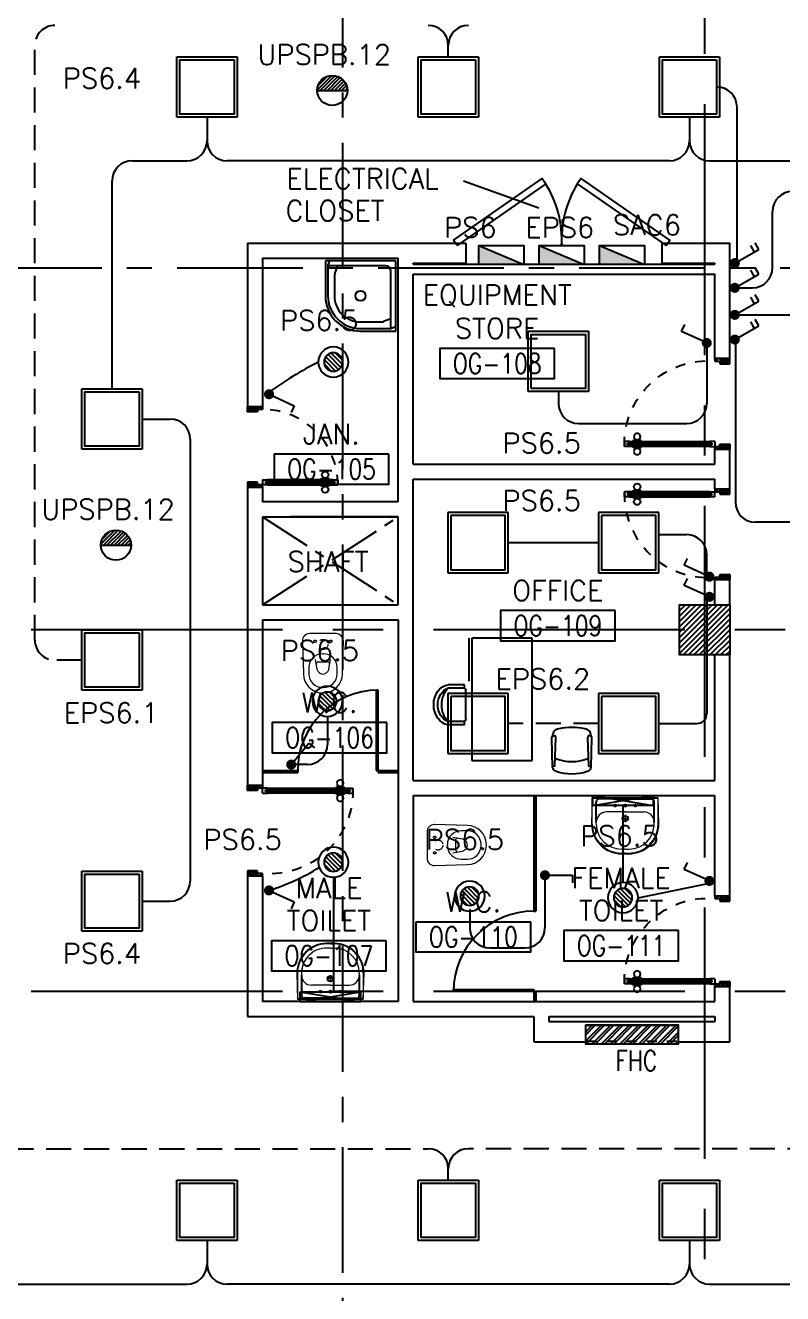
# Model space of a CAD drawing. Extents: x 0 to 92.9, y -1.3 to 78.2.
# Drawn here: x 57.68 to 65.22, y 13.33 to 25.96 of the extents above; entities that cross this region are included whole.
import ezdxf
from ezdxf.enums import TextEntityAlignment as Align

# ---------------------------------------------------------------- set-up
doc = ezdxf.new("R2010")
doc.units = 0
doc.header["$MEASUREMENT"] = 0
for name, pattern in [('CENTER', [2, 1.25, -0.25, 0.25, -0.25]), ('CENTER2', [1.125, 0.75, -0.125, 0.125, -0.125]), ('CENTERX2', [4, 2.5, -0.5, 0.5, -0.5]), ('DASHED', [0.75, 0.5, -0.25]), ('HIDDEN', [0.375, 0.25, -0.125]), ('HIDDEN2', [0.1875, 0.125, -0.0625])]:
    doc.linetypes.add(name, pattern=pattern)
doc.layers.get('0').update_dxf_attribs({"color": 11, "linetype": 'CONTINUOUS'})
for name, color, linetype in [('AXES', 11, 'CENTERX2'), ('AXES1', 11, 'CENTER'), ('COL', 11, 'CONTINUOUS'), ('DOOR', 11, 'CONTINUOUS'), ('E-CLINE', 2, 'CONTINUOUS'), ('E-HLINE', 2, 'HIDDEN'), ('E-LITE', 4, 'CONTINUOUS'), ('E-PANELBX', 3, 'CONTINUOUS'), ('E-SWITCH', 4, 'CONTINUOUS'), ('E-SWITCHS', 4, 'CONTINUOUS'), ('E-TEXT', 4, 'CONTINUOUS'), ('E-TRXT', 4, 'CONTINUOUS'), ('EL-LITE', 4, 'CONTINUOUS'), ('FHC', 11, 'CONTINUOUS'), ('FIX', 11, 'CONTINUOUS'), ('FMCHAIR', 11, 'CONTINUOUS'), ('FMDESK', 11, 'CONTINUOUS'), ('HAT', 11, 'CONTINUOUS'), ('NON-MEDICAL', 11, 'CONTINUOUS'), ('PART', 11, 'CONTINUOUS'), ('RM-BOX', 11, 'CONTINUOUS'), ('RM-NAME', 11, 'CONTINUOUS'), ('RM-NO', 11, 'CONTINUOUS'), ('SHAFT', 11, 'CONTINUOUS'), ('WALL', 11, 'CONTINUOUS')]:
    doc.layers.add(name, color=color, linetype=linetype)
doc.styles.add('ROMANS', font='ROMANS.shx', dxfattribs={"width": 0.6})

# ---------------------------------------------------------------- blocks, each defined once
blk = doc.blocks.new('RM1')
at = {"layer": 'RM-BOX'}
blk.add_lwpolyline([(570, -200), (-570, -200), (-570, -500), (570, -500)], close=True, dxfattribs=at)
at = {"layer": 'RM-NAME', "style": 'ROMANS'}
for tag, p in [('ROOMNAME1', (0, 324)), ('ROOMNAME2', (0, 0))]:
    blk.add_attdef(tag, text='', height=200, dxfattribs=at).set_placement(p, align=Align.MIDDLE)
at = {"layer": 'RM-NO', "style": 'ROMANS', "width": 0.8}
blk.add_attdef('ROOMNO', text='', height=200, dxfattribs=at).set_placement((0, -350), align=Align.MIDDLE)
blk = doc.blocks.new('DESK-O')
for p, q in [((0, 0), (1, 0)), ((0, -1), (0, 0)), ((1, 0), (1, -1)), ((1, -1), (0, -1)), ((1, -1.05), (0.65, -1.05))]:
    blk.add_line(p, q)
blk = doc.blocks.new('LAV-003')
at = {"layer": 'FIX', "linetype": 'Continuous', "lineweight": 20}
for p, q in [((-328, -285), (-328, -25)), ((327, -285), (327, -25)), ((0, -165), (-188, -165)), ((0, -165), (187, -165)), ((-288, -285), (-288, -265)), ((287, -285), (287, -265)), ((0, -535), (-38, -535)), ((0, -575), (-38, -575)), ((0, -535), (37, -535)), ((0, -575), (37, -575))]:
    blk.add_line(p, q, dxfattribs=at)
at = {"layer": 'FIX', "linetype": 'ByBlock'}
blk.add_line((-328, -25), (327, -25), dxfattribs=at)
at = {"layer": 'FIX', "linetype": 'ByBlock', "ltscale": 0.3}
for p, q in [((-288, -265), (-288, -60)), ((0, -35), (-262, -35)), ((0, -35), (262, -35)), ((287, -265), (287, -60))]:
    blk.add_line(p, q, dxfattribs=at)
at = {"layer": 'FIX', "lineweight": 20}
for p, q in [((-16, -101), (15, -101)), ((0, -85), (0, -116))]:
    blk.add_line(p, q, dxfattribs=at)
at = {"layer": 'FIX', "linetype": 'DASHED', "lineweight": 20, "ltscale": 0.04}
for p, q in [((-36, -230), (37, -230)), ((0, -194), (0, -266))]:
    blk.add_line(p, q, dxfattribs=at)
at = {"layer": 'FIX', "linetype": 'Continuous', "lineweight": 20}
blk.add_lwpolyline([(295, -25), (0, -25), (-328, -25), (-335, -285, 0.414214), (-38, -582), (0, -582), (37, -582, 0.414214), (334, -285), (327, -25), (0, -25)], format="xyb", dxfattribs=at)
at = {"layer": 'FIX', "linetype": 'HIDDEN', "lineweight": 20, "ltscale": 0.05}
for centre in [(-100, -101), (100, -101)]:
    blk.add_circle(centre, 12.4, dxfattribs=at)
at = {"layer": 'FIX', "lineweight": 20}
for centre, radius in [((0, -101), 15.5), ((0, -230), 29.5), ((0, -230), 22.5)]:
    blk.add_circle(centre, radius, dxfattribs=at)
at = {"layer": 'FIX', "linetype": 'ByBlock', "ltscale": 0.3}
for centre, start, end in [((-262, -60), 90, 180), ((262, -60), 0, 90)]:
    blk.add_arc(centre, 25, start, end, dxfattribs=at)
at = {"layer": 'FIX', "linetype": 'Continuous', "lineweight": 20}
for centre, radius, start, end in [((-188, -265), 100, 90, 180), ((187, -265), 100, 0, 90), ((-38, -285), 290, 180, 270), ((-38, -285), 250, 180, 270), ((37, -285), 250, 270, 0), ((37, -285), 290, 270, 0)]:
    blk.add_arc(centre, radius, start, end, dxfattribs=at)
blk = doc.blocks.new('DOOR90')
at = {"layer": 'DOOR', "linetype": 'ByBlock'}
for p, q in [((0, 0), (-150, 0)), ((-200, -25), (-1000, -25)), ((-200, -42), (-1000, -42)), ((-200, -58), (-1000, -58)), ((-1000, -75), (-200, -75))]:
    blk.add_line(p, q, dxfattribs=at)
at = {"layer": 'DOOR', "color": 0, "linetype": 'ByBlock'}
for p, q in [((-150, 0), (-150, -25)), ((-150, 0), (0, 0)), ((0, -50), (0, 0)), ((-1050, -25), (-1050, -75)), ((-1050, -75), (-1050, -25)), ((-1000, -25), (-1050, -25)), ((-1000, -75), (-1050, -75)), ((-1020, -42), (-1020, -58)), ((-1000, -42), (-1020, -42)), ((-1000, -58), (-1020, -58)), ((-1000, -25), (-1000, -42)), ((-1000, -58), (-1000, -75)), ((-968, -25), (-968, -18)), ((-878, -18), (-968, -18)), ((-968, -75), (-968, -82)), ((-878, -82), (-968, -82)), ((-955, -18), (-955, -9)), ((-955, -9), (-890, -9)), ((-955, -18), (-890, -18)), ((-955, -82), (-955, -91)), ((-955, -82), (-890, -82)), ((-955, -91), (-890, -91)), ((-890, -18), (-890, -9)), ((-890, -82), (-890, -91)), ((-878, -25), (-878, -18)), ((-878, -75), (-878, -82)), ((-200, -42), (-200, -25)), ((-200, -25), (-150, -25)), ((-180, -42), (-200, -42)), ((-200, -75), (-200, -58)), ((-200, -58), (-180, -58)), ((-150, -75), (-200, -75)), ((-180, -58), (-180, -42)), ((-150, -75), (-150, -25)), ((-150, -25), (-100, -25)), ((-100, -25), (-100, -50)), ((-100, -50), (0, -50)), ((-150, -900), (-150, -875)), ((-150, -875), (-100, -875)), ((-100, -850), (0, -850)), ((-100, -875), (-100, -850)), ((0, -850), (0, -900)), ((0, -900), (-150, -900)), ((-150, -900), (0, -900))]:
    blk.add_line(p, q, dxfattribs=at)
at = {"layer": 'DOOR', "color": 9, "linetype": 'ByBlock'}
for p, q in [((0, -50), (-114, 0)), ((0, -50), (-40, 0)), ((0, -50), (-100, -37)), ((0, -850), (-114, -900)), ((0, -850), (-100, -863)), ((0, -850), (-40, -900))]:
    blk.add_line(p, q, dxfattribs=at)
at = {"layer": 'DOOR', "color": 0, "linetype": 'ByBlock'}
for centre in [(-923, 24), (-923, -124)]:
    blk.add_circle(centre, 32.4, dxfattribs=at)
at = {"layer": 'DOOR', "color": 9, "linetype": 'ByBlock'}
for centre, radius, start, end in [((0, -50), 74.4, 137.7764, 180), ((0, -50), 54.4, 113.2074, 180), ((0, -50), 154, 161.1053, 166.2858), ((0, -50), 134, 158.1598, 169.28), ((0, -50), 114, 154.0838, 167.3774), ((0, -50), 94.4, 148.0182, 180), ((0, -50), 34.4, 90, 180), ((0, -50), 14.4, 90, 180), ((0, -850), 134, 190.72, 201.8402), ((0, -850), 94.4, 180, 211.9818), ((0, -850), 74.4, 180, 222.2236), ((0, -850), 54.4, 180, 246.7926), ((0, -850), 34.4, 180, 270), ((0, -850), 14.4, 180, 270), ((0, -850), 154, 193.7142, 198.8947)]:
    blk.add_arc(centre, radius, start, end, dxfattribs=at)
at = {"layer": 'DOOR', "linetype": 'HIDDEN', "ltscale": 0.5}
blk.add_arc((-222, -50), 828, 178.2701, 275.003, dxfattribs=at)
blk = doc.blocks.new('CHR3')
for p, q in [((-0.039, 0.5), (-0.558, 0.5)), ((-0.05, 0.412), (-0.558, 0.412)), ((-0.039, 0.5), (-0.039, 0.412)), ((0, 0.362), (0, -0.362)), ((-0.05, -0.412), (-0.558, -0.412)), ((-0.039, -0.5), (-0.553, -0.5)), ((-0.039, -0.411), (-0.039, -0.5))]:
    blk.add_line(p, q)
for centre, radius, start, end in [((-0.497, 0), 0.503, 97.0495, 263.5769), ((-0.446, 0), 0.427, 105.249, 254.751), ((-0.212, 0), 0.538, 130.0756, 229.9244), ((-0.05, 0.362), 0.05, 0, 90), ((-0.05, -0.362), 0.05, 270, 0)]:
    blk.add_arc(centre, radius, start, end)
blk = doc.blocks.new('DOOR80')
at = {"layer": 'DOOR', "color": 0, "linetype": 'ByBlock'}
for p, q in [((-75, 850), (-75, 900)), ((-75, 900), (-25, 900)), ((-25, 900), (-75, 900)), ((-25, 850), (-25, 900)), ((-91, 805), (-91, 740)), ((-82, 805), (-91, 805)), ((-82, 728), (-82, 818)), ((-75, 818), (-82, 818)), ((-82, 805), (-82, 740)), ((-58, 850), (-75, 850)), ((-58, 850), (-58, 870)), ((-42, 870), (-58, 870)), ((-42, 850), (-42, 870)), ((-25, 850), (-42, 850)), ((-25, 818), (-18, 818)), ((-18, 728), (-18, 818)), ((-18, 805), (-18, 740)), ((-18, 805), (-9, 805)), ((-9, 805), (-9, 740)), ((-82, 740), (-91, 740)), ((-75, 728), (-82, 728)), ((-25, 728), (-18, 728)), ((-18, 740), (-9, 740)), ((-800, 150), (-800, 0)), ((-800, 150), (-775, 150)), ((-800, 0), (-800, 150)), ((-775, 150), (-775, 100)), ((-75, 200), (-58, 200)), ((-75, 150), (-75, 200)), ((-75, 150), (-25, 150)), ((-58, 200), (-58, 180)), ((-58, 180), (-42, 180)), ((-42, 200), (-25, 200)), ((-42, 180), (-42, 200)), ((-25, 200), (-25, 150)), ((0, 150), (-25, 150)), ((-25, 150), (-25, 100)), ((0, 0), (0, 150)), ((0, 150), (0, 0)), ((-750, 0), (-800, 0)), ((-775, 100), (-750, 100)), ((-750, 100), (-750, 0)), ((-50, 100), (-50, 0)), ((-25, 100), (-50, 100)), ((-50, 0), (0, 0))]:
    blk.add_line(p, q, dxfattribs=at)
at = {"layer": 'DOOR', "linetype": 'ByBlock'}
for p, q in [((-75, 850), (-75, 200)), ((-58, 200), (-58, 850)), ((-42, 200), (-42, 850)), ((-25, 200), (-25, 850))]:
    blk.add_line(p, q, dxfattribs=at)
at = {"layer": 'DOOR', "color": 9, "linetype": 'ByBlock'}
for p, q in [((-750, 0), (-800, 114)), ((-750, 0), (-800, 40)), ((-750, 0), (-763, 100)), ((-50, 0), (0, 114)), ((-50, 0), (-37, 100)), ((-50, 0), (0, 40))]:
    blk.add_line(p, q, dxfattribs=at)
at = {"layer": 'DOOR', "color": 0, "linetype": 'ByBlock'}
for centre in [(-124, 773), (24, 773)]:
    blk.add_circle(centre, 32.4, dxfattribs=at)
at = {"layer": 'DOOR', "linetype": 'HIDDEN', "ltscale": 0.5}
blk.add_arc((-25, 150), 750, 90, 180, dxfattribs=at)
at = {"layer": 'DOOR', "color": 9, "linetype": 'ByBlock'}
for centre, radius, start, end in [((-750, 0), 154, 103.7142, 108.8947), ((-750, 0), 134, 100.72, 111.8402), ((-50, 0), 134, 68.1598, 79.28), ((-50, 0), 154, 71.1053, 76.2858), ((-750, 0), 94.4, 90, 121.9818), ((-750, 0), 74.4, 90, 132.2236), ((-750, 0), 54.4, 90, 156.7926), ((-750, 0), 34.4, 90, 180), ((-750, 0), 14.4, 90, 180), ((-50, 0), 94.4, 58.0182, 90), ((-50, 0), 74.4, 47.7764, 90), ((-50, 0), 54.4, 23.2074, 90), ((-50, 0), 34.4, 0, 90), ((-50, 0), 14.4, 0, 90), ((-50, 0), 114, 64.0838, 77.3774)]:
    blk.add_arc(centre, radius, start, end, dxfattribs=at)
blk = doc.blocks.new('CHR2')
for p, q in [((-0.947, 0.386), (-0.937, 0.42)), ((-0.861, 0.48), (-0.229, 0.5)), ((-0.836, 0.425), (-0.836, 0.475)), ((-0.834, 0.423), (-0.215, 0.396)), ((-0.183, 0.469), (-0.183, 0.436)), ((-0.947, -0.386), (-0.937, -0.42)), ((-0.861, -0.48), (-0.223, -0.499)), ((-0.836, -0.425), (-0.836, -0.481)), ((-0.834, -0.423), (-0.215, -0.396)), ((-0.183, -0.469), (-0.183, -0.436))]:
    blk.add_line(p, q)
for centre, radius, start, end in [((0.442, 0), 1.442, 164.4748, 195.5252), ((-0.857, 0.397), 0.0833, 92.5404, 163.5801), ((-0.834, 0.425), 0.00208, 180, 267.4596), ((0.516, 0), 1.253, 161.5812, 198.4188), ((-0.219, 0.466), 0.0359, 3.8781, 106.7041), ((-0.214, 0.428), 0.0319, 268.1708, 14.5154), ((-0.184, 0.325), 0.154, 359.6456, 90.3755), ((-1.747, 0), 1.747, 349.2995, 10.7005), ((-0.857, -0.397), 0.0833, 196.4199, 267.4596), ((-0.834, -0.425), 0.00208, 92.5404, 180), ((-0.215, -0.468), 0.0316, 255.3205, 359.2331), ((-0.214, -0.428), 0.0319, 345.4846, 91.8292), ((-0.184, -0.325), 0.154, 269.6202, 0.3544)]:
    blk.add_arc(centre, radius, start, end)
blk = doc.blocks.new('COL50')
at = {"layer": 'COL'}
blk.add_lwpolyline([(-250, 250), (-250, -250), (250, -250), (250, 250)], close=True, dxfattribs=at)
blk = doc.blocks.new('*X98')
at = {"color": 0}
for p, q in [((235129, 132669), (235610, 133150)), ((235129, 132722), (235556, 133150)), ((235129, 132775), (235503, 133150)), ((235129, 132828), (235450, 133150)), ((235129, 132881), (235397, 133150)), ((235129, 132934), (235344, 133150)), ((235129, 132987), (235291, 133150)), ((235129, 133040), (235238, 133150)), ((235129, 133093), (235185, 133150)), ((235163, 132650), (235629, 133116)), ((235216, 132650), (235629, 133063)), ((235269, 132650), (235629, 133010)), ((235322, 132650), (235629, 132957)), ((235375, 132650), (235629, 132904)), ((235428, 132650), (235629, 132851)), ((235481, 132650), (235629, 132798)), ((235534, 132650), (235629, 132745)), ((235587, 132650), (235629, 132691))]:
    blk.add_line(p, q, dxfattribs=at)
blk = doc.blocks.new('WC1')
at = {"layer": 'FIX', "lineweight": 20}
for p, q in [((-210, 204), (-538, 194)), ((-475, 141), (-538, 141)), ((-137, 0), (-137, 131)), ((-727, 5), (-727, -5)), ((-674, 5), (-674, -5)), ((-534, 24), (-540, 0)), ((-540, 0), (-534, -24)), ((-395, 76), (-490, 60)), ((-339, 5), (-339, -5)), ((-137, -131), (-137, 0)), ((-490, -60), (-395, -76)), ((-538, -141), (-475, -141)), ((-538, -194), (-210, -204)), ((-213, -204), (-210, -204))]:
    blk.add_line(p, q, dxfattribs=at)
at = {"layer": 'FIX', "linetype": 'Continuous', "lineweight": 20}
blk.add_line((-420, -47), (-420, 45), dxfattribs=at)
at = {"layer": 'FIX', "linetype": 'HIDDEN2', "lineweight": 20, "ltscale": 0.3}
blk.add_circle((-245, 0), 49.8, dxfattribs=at)
at = {"layer": 'FIX', "linetype": 'HIDDEN', "lineweight": 20, "ltscale": 0.05}
for centre in [(-213, 78), (-213, -77)]:
    blk.add_circle(centre, 11.6, dxfattribs=at)
at = {"layer": 'FIX', "lineweight": 20}
for centre, radius, start, end in [((-538, 5), 189, 90, 180), ((-538, 5), 136, 90, 180), ((-475, 5), 136, 360, 90), ((-210, 131), 73, 360, 90), ((-473, -7), 68.2, 128.9242, 152.8468), ((-464, -18), 82, 108.496, 128.9242), ((-538, -5), 189, 180, 270), ((-538, -5), 136, 180, 270), ((-473, 7), 68.2, 207.1532, 231.0758), ((-464, 18), 82, 231.0758, 251.504), ((-475, -5), 136, 270, 0), ((-210, -131), 73, 270, 0)]:
    blk.add_arc(centre, radius, start, end, dxfattribs=at)
at = {"layer": 'FIX', "linetype": 'Continuous', "lineweight": 20}
for centre, start, end in [((-443, 46), 357.6662, 91.6121), ((-442, -46), 268.3879, 2.3338)]:
    blk.add_arc(centre, 22.3, start, end, dxfattribs=at)
blk = doc.blocks.new('JAN-001')
for p, q in [((730, -30), (30, -30)), ((30, -30), (30, -730)), ((705, -80), (130, -80)), ((610, -80), (635, -152)), ((688, -30), (704, -76)), ((705, -380), (705, -84)), ((730, -380), (730, -30)), ((80, -130), (80, -705)), ((640, -380), (640, -184)), ((80, -610), (152, -635)), ((30, -688), (76, -704)), ((30, -730), (380, -730)), ((84, -705), (380, -705)), ((184, -640), (380, -640))]:
    blk.add_line(p, q)
blk.add_circle((380, -380), 50)
for centre, radius, start, end in [((130, -130), 50, 90, 180), ((680, -84), 25, 0, 19.0039), ((540, -184), 100, 0, 19.0039), ((380, -380), 350, 270, 0), ((380, -380), 325, 270, 0), ((380, -380), 260, 270, 0), ((84, -680), 25, 250.9961, 270), ((184, -540), 100, 250.9961, 270)]:
    blk.add_arc(centre, radius, start, end)
blk = doc.blocks.new('L42')
at = {"layer": 'E-LITE'}
for p, q in [((0.3, 0.3), (-0.3, 0.3)), ((-0.3, 0.3), (-0.3, -0.3)), ((0.3, -0.3), (0.3, 0.3)), ((-0.3, -0.3), (0.3, -0.3))]:
    blk.add_line(p, q, dxfattribs=at)
at = {"layer": 'E-LITE', "color": 8}
blk.add_lwpolyline([(-0.27, 0.27), (-0.27, -0.27), (0.27, -0.27), (0.27, 0.27)], close=True, dxfattribs=at)
blk = doc.blocks.new('*X49')
at = {"color": 0}
for p, q in [((21548.527, 18540.142), (21548.801, 18540.415)), ((21548.529, 18539.966), (21548.977, 18540.414)), ((21548.584, 18539.845), (21549.098, 18540.359)), ((21548.672, 18539.756), (21549.187, 18540.271)), ((21548.793, 18539.7), (21549.243, 18540.15)), ((21548.966, 18539.696), (21549.246, 18539.977))]:
    blk.add_line(p, q, dxfattribs=at)
blk = doc.blocks.new('SPOT')
at = {"layer": 'E-LITE'}
for radius in [0.6, 0.369]:
    blk.add_circle((0, 0), radius, dxfattribs=at)
at = {"layer": 'E-LITE', "color": 8}
blk.add_blockref('*X49', (-21548.886, -18540.056), dxfattribs=at)
blk = doc.blocks.new('1G1W')
for p, q in [((0, 0), (0.55, 0)), ((0.55, 0), (0.55, -0.15))]:
    blk.add_line(p, q)
at = {"const_width": 0.1}
blk.add_lwpolyline([(-0.05, 0, 1), (0.05, 0, 1)], format="xyb", close=True, dxfattribs=at)
blk = doc.blocks.new('2G1W')
for p, q in [((0, 0), (0.55, 0)), ((0.45, 0), (0.45, -0.15)), ((0.55, 0), (0.55, -0.15))]:
    blk.add_line(p, q)
at = {"const_width": 0.1}
blk.add_lwpolyline([(-0.05, 0, 1), (0.05, 0, 1)], format="xyb", close=True, dxfattribs=at)
blk = doc.blocks.new('MR20')
at = {"layer": 'E-LITE'}
for p, q in [((-300, 100), (-300, 0)), ((-300, 100), (-300, 0)), ((-300, 0), (300, 0)), ((-300, 0), (300, 0)), ((-300, 0), (300, 0)), ((-300, 0), (-300, 0)), ((300, 0), (300, 100)), ((300, 0), (300, 100)), ((300, 0), (300, 0))]:
    blk.add_line(p, q, dxfattribs=at)
at = {"layer": 'E-LITE', "color": 3}
blk.add_line((300, 100), (-300, 100), dxfattribs=at)
at = {"layer": 'E-LITE', "color": 8}
for p, q in [((300, 0), (-300, 100)), ((300, 100), (-300, 0))]:
    blk.add_line(p, q, dxfattribs=at)
blk = doc.blocks.new('E-PBX')
at = {"layer": 'E-PANELBX'}
h = blk.add_hatch(color=256, dxfattribs=at)
h.paths.add_polyline_path([(34, 190), (-225, 190), (34, 81)])
h.paths.add_polyline_path([(225, 190), (34, 190), (34, 81), (225, 0)])
blk.add_line((225, 0), (-225, 190), dxfattribs=at)
blk.add_lwpolyline([(-225, 190), (225, 190), (225, 0), (-225, 0)], close=True, dxfattribs=at)
blk = doc.blocks.new('EL')
at = {"layer": 'EL-LITE'}
h = blk.add_hatch(dxfattribs=at)
h.set_pattern_fill('ANSI31', color=4, scale=0.2, style=0)
h.set_pattern_definition([(45, (587.071197, 567.777136), (-0.0176776695, 0.0176776695), [])])
h.paths.add_polyline_path([(0.15, 0, 1), (-0.15, 0)])
at = {"layer": 'EL-LITE', "color": 4}
blk.add_line((-0.15, 0), (0.15, 0), dxfattribs=at)
blk.add_circle((0, 0), 0.15, dxfattribs=at)

msp = doc.modelspace()

# ---------------------------------------------------------------- hatches: boundary and pattern name
at = {"layer": 'FHC', "linetype": 'ByBlock', "ltscale": 0.3}
h = msp.add_hatch(dxfattribs=at)
h.set_pattern_fill('ANSI32', color=11, scale=0.175, style=0)
h.set_pattern_definition([(45, (-168.937716, -15.23607), (-0.046403883, 0.046403883), []), (45, (-168.90678, -15.23607), (-0.046403883, 0.046403883), [])])
h.paths.add_polyline_path([(64.178, 15.815), (64.178, 16.005), (63.258, 16.005), (63.258, 15.815)])
h.paths.add_polyline_path([(63.046, 15.394), (63.046, 15.815), (63.308, 15.815), (63.308, 15.394)], flags=9)

# ---------------------------------------------------------------- linework, layer by layer
at = {"layer": 'AXES'}
for p, q in [((64.443, -1.327), (64.443, 77.486)), ((92.243, 19.938), (24.203, 19.938)), ((92.243, 16.338), (24.203, 16.338))]:
    msp.add_line(p, q, dxfattribs=at)
at = {"layer": 'AXES1'}
for p, q in [((60.843, 5.538), (60.843, 64.358)), ((82.443, 23.538), (24.203, 23.538))]:
    msp.add_line(p, q, dxfattribs=at)
at = {"layer": 'E-CLINE', "color": 4, "linetype": 'ByBlock'}
for p, q in [((61.891, 25.642), (61.891, 25.756)), ((59.491, 25.042), (59.491, 24.807)), ((64.291, 25.042), (64.291, 24.807)), ((61.891, 14.459), (61.891, 14.573)), ((59.491, 13.859), (59.491, 13.624)), ((64.291, 13.859), (64.291, 13.624))]:
    msp.add_line(p, q, dxfattribs=at)
at = {"layer": 'E-CLINE', "color": 4}
for p, q in [((58.746, 24.607), (59.291, 24.607)), ((64.091, 24.607), (59.691, 24.607)), ((64.491, 24.607), (66.491, 24.607)), ((58.546, 22.337), (58.546, 24.407)), ((58.846, 22.037), (59.124, 22.037)), ((59.324, 21.837), (59.324, 17.437)), ((63.387, 20.806), (62.487, 20.806)), ((63.629, 18.189), (63.629, 17.422)), ((60.748, 17.475), (60.748, 16.342)), ((58.846, 17.237), (59.124, 17.237)), ((57.291, 13.424), (59.291, 13.424)), ((64.091, 13.424), (59.691, 13.424)), ((64.491, 13.424), (66.491, 13.424))]:
    msp.add_line(p, q, dxfattribs=at)
at = {"layer": 'E-CLINE', "color": 4, "linetype": 'ByBlock'}
for centre, start, end in [((61.691, 25.756), 0, 90), ((62.091, 25.756), 90, 180), ((59.291, 24.807), 270, 0), ((59.691, 24.807), 180, 270), ((64.091, 24.807), 270, 0), ((64.491, 24.807), 180, 270), ((61.691, 14.573), 0, 90), ((62.091, 14.573), 90, 180), ((59.291, 13.624), 270, 0), ((59.691, 13.624), 180, 270), ((64.091, 13.624), 270, 0), ((64.491, 13.624), 180, 270)]:
    msp.add_arc(centre, 0.2, start, end, dxfattribs=at)
at = {"layer": 'E-CLINE', "color": 4}
for centre, start, end in [((58.746, 24.407), 90, 180), ((59.124, 21.837), 0, 90), ((59.124, 17.437), 270, 0)]:
    msp.add_arc(centre, 0.2, start, end, dxfattribs=at)
at = {"layer": 'E-HLINE', "color": 4}
for p, q in [((57.778, 19.837), (57.778, 25.756)), ((58.246, 19.637), (57.978, 19.637)), ((63.387, 19.006), (62.487, 19.006)), ((54.891, 14.773), (61.691, 14.773)), ((68.891, 14.773), (62.091, 14.773))]:
    msp.add_line(p, q, dxfattribs=at)
for centre, start, end in [((57.978, 25.756), 90, 180), ((57.978, 19.837), 180, 270)]:
    msp.add_arc(centre, 0.2, start, end, dxfattribs=at)
at = {"layer": 'E-SWITCH', "color": 4}
for p, q in [((64.561, 25.342), (64.564, 25.342)), ((64.764, 23.601), (64.764, 25.142)), ((65.117, 23.543), (65.117, 24.104)), ((64.742, 23.343), (64.917, 23.343)), ((64.742, 23.074), (65.377, 23.074)), ((64.463, 22.794), (64.463, 22.193)), ((64.748, 22.831), (64.748, 21.209)), ((62.987, 22.31), (62.987, 22.193)), ((63.187, 21.993), (64.263, 21.993)), ((65.77, 21.009), (64.948, 21.009)), ((63.987, 20.886), (64.263, 20.886)), ((64.463, 20.486), (64.463, 20.686)), ((64.463, 20.277), (64.463, 19.106)), ((60.689, 19.077), (60.689, 18.797)), ((63.987, 19.006), (64.363, 19.006)), ((60.329, 18.597), (60.503, 18.81)), ((60.503, 18.81), (60.561, 18.763)), ((60.489, 18.597), (60.329, 18.597)), ((62.853, 17.495), (62.853, 16.972)), ((62.853, 17.495), (63.128, 17.495)), ((63.128, 17.495), (63.128, 17.42)), ((63.779, 17.272), (64.522, 17.424)), ((62.104, 17.137), (62.104, 16.972)), ((62.304, 16.772), (62.653, 16.772))]:
    msp.add_line(p, q, dxfattribs=at)
at = {"layer": 'E-SWITCH', "color": 4, "const_width": 0.05}
for points in [[(60.304, 18.597, 1), (60.354, 18.597, 1)], [(62.828, 17.495, 1), (62.878, 17.495, 1)]]:
    msp.add_lwpolyline(points, format="xyb", close=True, dxfattribs=at)
at = {"layer": 'E-SWITCH', "color": 4}
for centre, radius, start, end in [((64.564, 25.142), 0.2, 0, 90), ((65.317, 24.104), 0.2, 90, 180), ((64.917, 23.543), 0.2, 270, 0), ((62.277, 19.328), 3.681, 117.1492, 126.1023), ((63.187, 22.193), 0.2, 180, 270), ((64.263, 22.193), 0.2, 270, 0), ((64.948, 21.209), 0.2, 180, 270), ((64.263, 20.686), 0.2, 0, 90), ((64.363, 19.106), 0.1, 270, 0), ((60.489, 18.797), 0.2, 270, 0), ((59.454, 19.429), 2.185, 287.4144, 301.8427), ((62.304, 16.972), 0.2, 180, 270), ((62.653, 16.972), 0.2, 270, 0)]:
    msp.add_arc(centre, radius, start, end, dxfattribs=at)
at = {"layer": 'FHC', "linetype": 'ByBlock', "ltscale": 0.3}
msp.add_lwpolyline([(63.258, 16.005), (64.178, 16.005), (64.178, 15.815), (63.258, 15.815)], close=True, dxfattribs=at)
at = {"layer": 'PART', "linetype": 'ByBlock'}
for p, q in [((61.173, 19.338), (61.173, 18.538)), ((61.193, 19.338), (61.173, 19.338)), ((61.193, 18.538), (61.193, 19.338)), ((60.043, 18.538), (60.393, 18.538)), ((60.043, 18.518), (60.393, 18.518)), ((60.393, 18.538), (60.393, 18.518)), ((61.173, 18.538), (61.193, 18.538)), ((61.193, 18.538), (61.393, 18.538)), ((61.193, 18.538), (61.193, 18.518)), ((61.193, 18.518), (61.393, 18.518)), ((62.743, 18.288), (62.743, 17.138)), ((62.763, 18.288), (62.763, 17.138)), ((62.743, 17.138), (62.763, 17.138)), ((61.943, 16.358), (62.743, 16.358)), ((61.943, 16.338), (61.943, 16.358)), ((62.743, 16.338), (61.943, 16.338)), ((62.743, 16.358), (62.743, 16.338)), ((62.743, 16.338), (62.743, 16.238)), ((62.743, 16.338), (62.763, 16.338)), ((62.763, 16.338), (62.763, 16.238))]:
    msp.add_line(p, q, dxfattribs=at)
for centre in [(61.193, 18.538), (62.743, 16.338)]:
    msp.add_arc(centre, 0.8, 90, 180, dxfattribs=at)
at = {"layer": 'WALL'}
for p, q in [((62.044, 24.408), (62.792, 24.141)), ((59.893, 23.788), (59.893, 22.163)), ((59.893, 23.788), (62.067, 23.788)), ((62.067, 23.788), (62.067, 23.588)), ((62.067, 23.788), (62.067, 23.588)), ((62.067, 23.788), (62.067, 23.588)), ((64.017, 23.788), (64.693, 23.788)), ((64.017, 23.788), (64.017, 23.588)), ((64.017, 23.788), (64.017, 23.588)), ((64.017, 23.788), (64.017, 23.588)), ((64.693, 22.638), (64.693, 23.788)), ((60.043, 23.638), (60.043, 22.163)), ((60.043, 23.638), (61.393, 23.638)), ((61.393, 21.213), (61.393, 23.638)), ((61.543, 23.578), (61.543, 23.588)), ((61.543, 23.588), (62.067, 23.588)), ((61.543, 23.578), (64.543, 23.578)), ((64.017, 23.588), (64.543, 23.588)), ((64.543, 23.578), (64.543, 23.588)), ((61.543, 23.478), (64.543, 23.478)), ((61.543, 21.588), (61.543, 23.478)), ((64.543, 22.638), (64.543, 23.478)), ((64.543, 22.638), (64.693, 22.638)), ((59.893, 22.163), (60.043, 22.163)), ((64.543, 21.738), (64.693, 21.738)), ((64.543, 21.588), (64.543, 21.738)), ((64.693, 21.338), (64.693, 21.738)), ((61.543, 21.588), (64.543, 21.588)), ((59.893, 21.363), (59.893, 18.388)), ((59.893, 21.363), (60.043, 21.363)), ((60.043, 21.363), (60.043, 21.213)), ((61.543, 21.438), (64.543, 21.438)), ((61.543, 18.438), (61.543, 21.438)), ((64.543, 21.338), (64.543, 21.438)), ((64.543, 21.338), (64.693, 21.338)), ((61.393, 21.213), (60.043, 21.213)), ((60.043, 21.063), (60.043, 20.188)), ((60.043, 21.063), (61.393, 21.063)), ((61.393, 21.063), (60.318, 21.063)), ((61.393, 20.188), (61.393, 21.063)), ((64.543, 20.438), (64.693, 20.438)), ((64.543, 20.188), (64.543, 20.438)), ((64.693, 20.188), (64.693, 20.438)), ((60.043, 20.188), (61.393, 20.188)), ((60.043, 20.038), (60.043, 18.388)), ((60.043, 20.038), (61.393, 20.038)), ((61.393, 20.038), (61.393, 16.238)), ((64.543, 18.438), (64.543, 19.688)), ((64.693, 17.288), (64.693, 19.688)), ((61.543, 18.438), (64.543, 18.438)), ((60.043, 18.388), (59.893, 18.388)), ((61.543, 18.288), (64.543, 18.288)), ((61.543, 18.288), (61.543, 16.238)), ((64.543, 17.288), (64.543, 18.288)), ((59.893, 17.488), (59.893, 16.088)), ((60.043, 17.488), (59.893, 17.488)), ((60.043, 17.488), (60.043, 16.238)), ((64.543, 17.288), (64.693, 17.288)), ((64.543, 16.388), (64.693, 16.388)), ((64.543, 16.238), (64.543, 16.388)), ((64.693, 15.838), (64.693, 16.388)), ((61.393, 16.238), (60.043, 16.238)), ((61.543, 16.238), (64.543, 16.238)), ((59.893, 16.088), (62.743, 16.088)), ((62.743, 16.088), (62.743, 15.838)), ((62.893, 16.088), (64.543, 16.088)), ((62.893, 16.088), (62.893, 16.038)), ((62.893, 16.038), (64.543, 16.038)), ((64.543, 16.088), (64.543, 16.038)), ((63.258, 16.003), (64.178, 16.003)), ((63.259, 15.838), (63.258, 16.003)), ((64.178, 16.003), (64.178, 15.838)), ((62.743, 15.838), (63.259, 15.838)), ((64.178, 15.838), (64.693, 15.838))]:
    msp.add_line(p, q, dxfattribs=at)
at = {"layer": 'WALL', "color": 97, "linetype": 'CENTER2', "ltscale": 0.7}
for p, q in [((60.043, 21.063), (61.393, 20.188)), ((60.043, 20.188), (61.393, 21.063))]:
    msp.add_line(p, q, dxfattribs=at)
at = {"layer": 'WALL', "color": 250, "linetype": 'HIDDEN', "ltscale": 0.25}
msp.add_line((63.266, 15.844), (64.173, 15.844), dxfattribs=at)
at = {"layer": 'WALL'}
for points in [[(61.98, 23.764), (61.943, 23.817), (62.825, 24.432), (62.863, 24.378)], [(64.058, 23.764), (64.095, 23.817), (63.213, 24.432), (63.175, 24.378)]]:
    msp.add_lwpolyline(points, close=True, dxfattribs=at)
at = {"layer": 'WALL', "linetype": 'ByBlock', "ltscale": 0.3}
msp.add_lwpolyline([(64.193, 20.188), (64.693, 20.188), (64.693, 19.688), (64.193, 19.688)], close=True, dxfattribs=at)
at = {"layer": 'WALL'}
for centre, start, end in [((61.943, 23.817), 357.1324, 31.3741), ((64.095, 23.817), 148.6259, 182.8676)]:
    msp.add_arc(centre, 1.077, start, end, dxfattribs=at)

# ---------------------------------------------------------------- block references
at = {"layer": 'COL', "xscale": -0.001000000003841706, "yscale": 0.000999999996565748, "zscale": 0.001}
msp.add_blockref('COL50', (64.443, 19.938), dxfattribs=at)
at = {"layer": 'DOOR', "color": 0, "linetype": 'ByBlock', "yscale": 0.000999999996565748, "zscale": 0.001}
for name, p, xscale, rotation in [('DOOR90', (64.693, 21.738), -0.001000000003841706, 180), ('DOOR80', (59.893, 21.358), 0.000999999996565748, 270), ('DOOR90', (64.693, 16.388), -0.001000000003841706, 180)]:
    msp.add_blockref(name, p, dxfattribs=dict(at, xscale=xscale, rotation=rotation))
for p, xscale in [((64.693, 21.338), 0.001000000003841706), ((59.893, 18.388), -0.001000000003841706)]:
    msp.add_blockref('DOOR90', p, dxfattribs=dict(at, xscale=xscale))
at = {"layer": 'E-LITE', "color": 4, "xscale": -1}
for p in [(59.491, 25.342), (61.891, 25.342), (64.291, 25.342), (58.546, 22.037), (58.546, 19.637), (58.546, 17.237), (59.491, 14.159), (61.891, 14.159), (64.291, 14.159)]:
    msp.add_blockref('L42', p, dxfattribs=at)
at = {"layer": 'E-LITE'}
for p in [(60.737, 25.308), (58.585, 20.781)]:
    msp.add_blockref('EL', p, dxfattribs=at)
at = {"layer": 'E-LITE', "color": 4, "xscale": -1, "rotation": 180}
msp.add_blockref('L42', (62.987, 22.61), dxfattribs=at)
at = {"layer": 'E-LITE', "color": 4, "xscale": -0.25, "yscale": 0.25, "zscale": 0.25, "rotation": 180}
for p in [(60.748, 22.604), (60.689, 19.227), (60.748, 17.625), (62.104, 17.287), (63.629, 17.272)]:
    msp.add_blockref('SPOT', p, dxfattribs=at)
at = {"layer": 'E-LITE', "color": 4}
for p in [(62.187, 20.806), (63.687, 20.806), (62.187, 19.006), (63.687, 19.006)]:
    msp.add_blockref('L42', p, dxfattribs=at)
at = {"layer": 'E-PANELBX', "xscale": 0.0009999999892897904, "yscale": 0.0009999999892897904, "zscale": 0.001, "rotation": 180}
for p in [(62.419, 23.764), (63.019, 23.764), (63.619, 23.764)]:
    msp.add_blockref('E-PBX', p, dxfattribs=at)
at = {"layer": 'E-SWITCH', "color": 4, "yscale": 0.5, "zscale": 0.5}
for name, p, xscale, rotation in [('2G1W', (64.742, 23.589), -0.5, 209.466899668653), ('2G1W', (64.742, 23.343), -0.5, 209.466899668653), ('2G1W', (64.742, 23.074), -0.5, 209.466899668653), ('2G1W', (64.742, 22.828), -0.5, 209.466899668653), ('1G1W', (64.463, 22.794), 0.5000000000102078, 155.4257555511032), ('1G1W', (60.108, 22.284), 0.5000000000102078, 335.4257555511032), ('1G1W', (64.489, 20.467), 0.5000000000102078, 155.4257555511032), ('1G1W', (64.489, 20.267), 0.5000000000102078, 155.4257555511032), ('1G1W', (64.489, 17.439), 0.5000000000102078, 155.4257555511032), ('1G1W', (60.108, 17.344), 0.5000000000102078, 335.4257555511032)]:
    msp.add_blockref(name, p, dxfattribs=dict(at, xscale=xscale, rotation=rotation))
at = {"layer": 'E-SWITCHS', "color": 4, "xscale": -0.0009999999892897904, "yscale": 0.0009999999892897904, "zscale": 0.001}
for p in [(63.629, 18.189), (60.718, 16.236)]:
    msp.add_blockref('MR20', p, dxfattribs=at)
at = {"layer": 'FIX', "yscale": 0.000999999996565748, "zscale": 0.001}
for name, p, xscale, rotation in [('JAN-001', (61.398, 23.643), 0.000999999996565748, 270), ('WC1', (60.644, 20.038), 0.000999999996565748, 90), ('WC1', (61.543, 17.796), 0.001000000003841706, 180)]:
    msp.add_blockref(name, p, dxfattribs=dict(at, xscale=xscale, rotation=rotation))
at = {"layer": 'FIX', "color": 6, "linetype": 'ByBlock', "ltscale": 0.3, "xscale": 0.001000000003841706, "yscale": 0.000999999996565748, "zscale": 0.001, "rotation": 180}
msp.add_blockref('LAV-003', (60.718, 16.236), dxfattribs=at)
at = {"layer": 'FMCHAIR', "yscale": 0.4000000000014552}
for name, p, xscale, zscale, rotation in [('CHR3', (62.066, 19.192), -0.3200000000069849, 0.36, 180), ('CHR2', (63.12, 18.966), 0.4599999999991269, 0.34, 90)]:
    msp.add_blockref(name, p, dxfattribs=dict(at, xscale=xscale, zscale=zscale, rotation=rotation))
at = {"layer": 'FMDESK', "xscale": -1.220000000001164, "yscale": 0.5999999999985448, "zscale": 0.58, "rotation": 270}
msp.add_blockref('DESK-O', (62.726, 18.636), dxfattribs=at)
at = {"layer": 'HAT', "xscale": 0.001000000003841706, "yscale": 0.000999999996565748, "zscale": 0.001}
msp.add_blockref('*X98', (-170.935, -112.962), dxfattribs=at)
at = {"layer": 'NON-MEDICAL', "color": 6, "linetype": 'ByBlock', "ltscale": 0.3, "xscale": 0.001000000003841706, "yscale": 0.000999999996565748, "zscale": 0.001}
msp.add_blockref('LAV-003', (63.652, 18.29), dxfattribs=at)
at = {"layer": 'NON-MEDICAL', "color": 6, "linetype": 'ByBlock', "ltscale": 0.3, "xscale": 0.001000000003841706, "yscale": 0.000999999996565748, "zscale": 0.001, "rotation": 180}
msp.add_blockref('LAV-003', (60.718, 16.236), dxfattribs=at)
at = {"layer": 'RM-NAME', "xscale": 0.001000000003841706, "yscale": 0.000999999996565748, "zscale": 0.001}
for p, values in [((62.377, 22.939), {'ROOMNO': 'OG-108', 'ROOMNAME2': 'STORE', 'ROOMNAME1': 'EQUIPMENT'}), ((60.729, 21.888), {'ROOMNO': 'OG-105', 'ROOMNAME2': 'JAN.'}), ((62.981, 20.33), {'ROOMNO': 'OG-109', 'ROOMNAME2': 'OFFICE'}), ((60.71, 19.215), {'ROOMNO': 'OG-106', 'ROOMNAME2': 'W.C.'}), ((63.61, 17.144), {'ROOMNO': 'OG-111', 'ROOMNAME2': 'TOILET', 'ROOMNAME1': 'FEMALE'}), ((60.703, 17.044), {'ROOMNO': 'OG-107', 'ROOMNAME2': 'TOILET', 'ROOMNAME1': 'MALE'})]:
    msp.add_blockref('RM1', p, dxfattribs=at).add_auto_attribs(values)
at = {"layer": 'RM-NAME'}
ref = msp.add_blockref('RM1', (62.14, 17.231), dxfattribs=dict(at, xscale=-0.001000000003841706, yscale=0.000999999996565748, zscale=0.001))
ref.add_attrib('ROOMNO', 'OG-110', dxfattribs={"layer": 'RM-NO', "height": 0.2, "style": 'ROMANS', "width": 0.8}).set_placement((62.14, 16.881), align=Align.MIDDLE)
ref.add_attrib('ROOMNAME2', 'W.C.', dxfattribs={"height": 0.2, "style": 'ROMANS'}).set_placement((62.14, 17.231), align=Align.MIDDLE)

# ---------------------------------------------------------------- texts
at = {"layer": 'E-HLINE', "color": 4, "style": 'ROMANS'}
for s, p in [('PS6', (61.849, 23.844)), ('EPS6', (62.657, 23.844)), ('SAC6', (63.529, 23.869))]:
    msp.add_text(s, height=0.2, dxfattribs=at).set_placement(p)
at = {"layer": 'E-TEXT', "color": 4, "style": 'ROMANS'}
for s, p in [(' PS6.4', (57.919, 25.329)), ('ELECTRICAL', (60.28, 24.33)), ('CLOSET', (60.271, 24.011)), (' PS6.5', (60.08, 22.918)), (' PS6.5', (62.293, 21.697)), (' PS6.5', (62.293, 21.124)), (' PS6.5', (60.086, 19.631)), ('EPS6.2', (62.361, 19.349)), ('EPS6.1', (58.065, 19.012)), (' PS6.5', (59.318, 17.75)), (' PS6.5', (61.529, 17.75)), (' PS6.5', (63.067, 17.786)), (' PS6.4', (57.919, 16.616))]:
    msp.add_text(s, height=0.2, dxfattribs=at).set_placement(p)
at = {"layer": 'E-TRXT', "color": 4, "style": 'ROMANS'}
for p in [(59.993, 25.565), (57.842, 21.038)]:
    msp.add_text('UPSPB.12', height=0.2, dxfattribs=at).set_placement(p)
at = {"layer": 'RM-NAME', "style": 'ROMANS'}
msp.add_text('SHAFT', height=0.2, dxfattribs=at).set_placement((60.695, 20.617), align=Align.MIDDLE)
at = {"layer": 'SHAFT', "style": 'ROMANS', "width": 0.8}
msp.add_text('FHC', height=0.2, dxfattribs=at).set_placement((63.553, 15.549))

doc.saveas('drawing.dxf')
